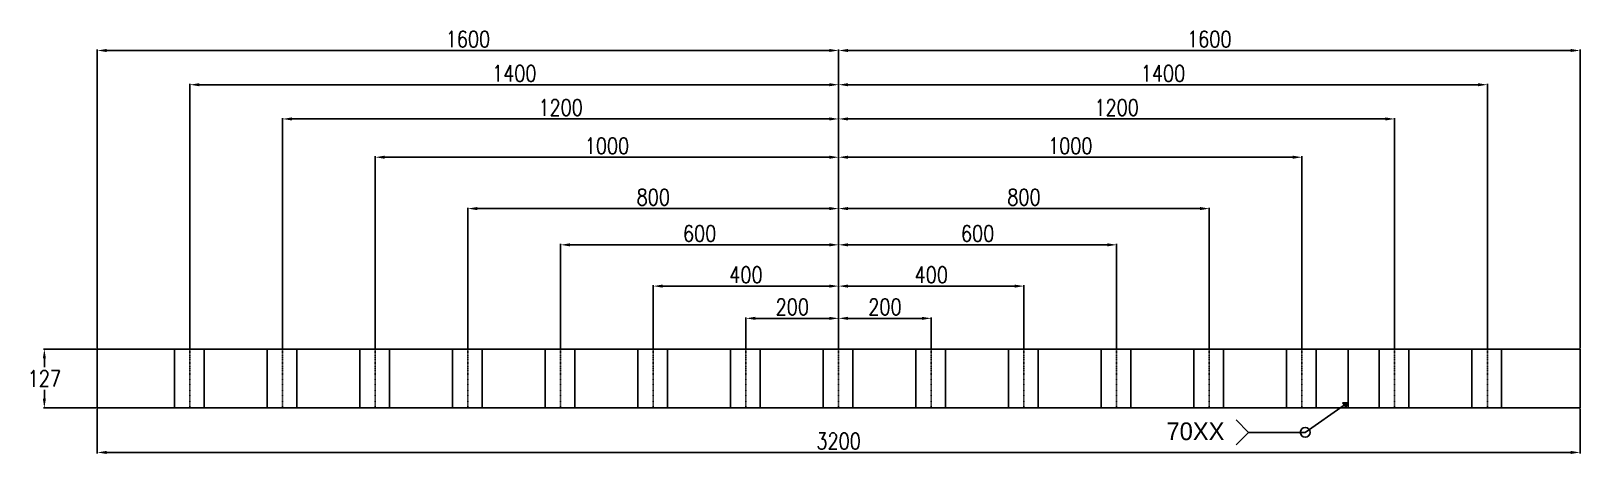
# Model space of a CAD drawing. Header units: millimetres. Extents: x 1541 to 289025, y -12015 to 47026.
# Drawn here: x 23018 to 26362, y 8766 to 9679 of the extents above; entities that cross this region are included whole.
import ezdxf

# ---------------------------------------------------------------- set-up
doc = ezdxf.new("R2010")
doc.units = ezdxf.units.MM
doc.header["$LTSCALE"] = 0.1
doc.linetypes.add('DASHDOT', pattern=[25.4, 12.7, -6.35, 0, -6.35])
doc.layers.get('0').update_dxf_attribs({"color": 255})
for name, color, linetype in [('COTAS', 8, 'Continuous'), ('EJE PERNOS', 1, 'DASHDOT'), ('PERNOS', 3, 'Continuous'), ('PLATINA', 5, 'Continuous'), ('TITULO', 3, 'Continuous')]:
    doc.layers.add(name, color=color, linetype=linetype)
doc.styles.add('CNI_COTAS', font='romans.shx', dxfattribs={"width": 0.8})
doc.styles.add('ROMANS', font='DINGRAFO.SHX')
doc.dimstyles.new('1.2', dxfattribs={"dimscale": 0, "dimtxt": 35, "dimasz": 20, "dimexe": 2, "dimexo": 2, "dimgap": 7, "dimtad": 1, "dimdec": 0, "dimzin": 4, "dimdsep": 46, "dimtxsty": 'CNI_COTAS', "dimcen": 0, "dimclrd": 256, "dimclrt": 3, "dimadec": 0, "dimazin": 0, "dimtfac": 1, "dimtdec": 0, "dimtmove": 2, "dimatfit": 0, "dimfxl": 0.05, "dimtolj": 1, "dimtzin": 0, "dimarcsym": 1})

# ---------------------------------------------------------------- blocks, each defined once
blk = doc.blocks.new('*D3253')
at = {"layer": 'COTAS', "color": 0, "lineweight": -2, "transparency": 16777216}
for p, q in [((23159.5, 8992.5), (23045.3, 8992.5)), ((23159.5, 8865.5), (23045.3, 8865.5))]:
    blk.add_line(p, q, dxfattribs=at)
at = {"layer": 'COTAS', "lineweight": -2, "transparency": 16777216}
for p, q in [((23047.3, 8972.5), (23047.3, 8953.5)), ((23047.3, 8885.5), (23047.3, 8904.5))]:
    blk.add_line(p, q, dxfattribs=at)
at = {"layer": 'COTAS', "transparency": 16777216}
for points in [[(23044, 8972.5), (23050.6, 8972.5), (23047.3, 8992.5)], [(23044, 8885.5), (23050.6, 8885.5), (23047.3, 8865.5)]]:
    blk.add_solid(points, dxfattribs=at)
at = {"layer": 'Defpoints', "color": 0, "transparency": 16777216}
for p in [(23047.3, 8992.5), (23161.5, 8992.5), (23161.5, 8865.5)]:
    blk.add_point(p, dxfattribs=at)
at = {"layer": 'COTAS', "color": 3, "transparency": 16777216, "insert": (23047.3, 8929), "char_height": 35, "attachment_point": 5, "rotation": 0.2, "style": 'CNI_COTAS'}
blk.add_mtext('\\A1;127', dxfattribs=at)
blk = doc.blocks.new('*D3254')
at = {"layer": 'COTAS', "color": 0, "lineweight": -2, "transparency": 16777216}
for p, q in [((23161.5, 8863.5), (23161.5, 8767.6)), ((26361.5, 8863.5), (26361.5, 8767.6))]:
    blk.add_line(p, q, dxfattribs=at)
at = {"layer": 'COTAS', "lineweight": -2, "transparency": 16777216}
blk.add_line((23181.5, 8769.6), (26341.5, 8769.6), dxfattribs=at)
at = {"layer": 'COTAS', "transparency": 16777216}
for points in [[(23181.5, 8772.9), (23181.5, 8766.3), (23161.5, 8769.6)], [(26341.5, 8772.9), (26341.5, 8766.3), (26361.5, 8769.6)]]:
    blk.add_solid(points, dxfattribs=at)
at = {"layer": 'Defpoints', "color": 0, "transparency": 16777216}
for p in [(23161.5, 8865.5), (26361.5, 8865.5), (26361.5, 8769.6)]:
    blk.add_point(p, dxfattribs=at)
at = {"layer": 'COTAS', "color": 3, "transparency": 16777216, "insert": (24761.5, 8794.1), "char_height": 35, "attachment_point": 5, "style": 'CNI_COTAS'}
blk.add_mtext('\\A1;3200', dxfattribs=at)
blk = doc.blocks.new('*D3284')
at = {"layer": 'COTAS', "color": 0, "lineweight": -2, "transparency": 16777216}
for p, q in [((24761.5, 8994.5), (24761.5, 9060.8)), ((24961.5, 8994.5), (24961.5, 9060.8))]:
    blk.add_line(p, q, dxfattribs=at)
at = {"layer": 'COTAS', "lineweight": -2, "transparency": 16777216}
blk.add_line((24781.5, 9058.8), (24941.5, 9058.8), dxfattribs=at)
at = {"layer": 'COTAS', "transparency": 16777216}
for points in [[(24781.5, 9062.1), (24781.5, 9055.5), (24761.5, 9058.8)], [(24941.5, 9062.1), (24941.5, 9055.5), (24961.5, 9058.8)]]:
    blk.add_solid(points, dxfattribs=at)
at = {"layer": 'Defpoints', "color": 0, "transparency": 16777216}
for p in [(24961.5, 9058.8), (24761.5, 8992.5), (24961.5, 8992.5)]:
    blk.add_point(p, dxfattribs=at)
at = {"layer": 'COTAS', "color": 3, "transparency": 16777216, "insert": (24861.5, 9083.3), "char_height": 35, "attachment_point": 5, "style": 'CNI_COTAS'}
blk.add_mtext('\\A1;200', dxfattribs=at)
blk = doc.blocks.new('*D3285')
at = {"layer": 'COTAS', "color": 0, "lineweight": -2, "transparency": 16777216}
for p, q in [((24761.5, 8994.5), (24761.5, 9130.3)), ((25161.5, 8994.5), (25161.5, 9130.3))]:
    blk.add_line(p, q, dxfattribs=at)
at = {"layer": 'COTAS', "lineweight": -2, "transparency": 16777216}
blk.add_line((25141.5, 9128.3), (24781.5, 9128.3), dxfattribs=at)
at = {"layer": 'COTAS', "transparency": 16777216}
for points in [[(24781.5, 9131.6), (24781.5, 9125), (24761.5, 9128.3)], [(25141.5, 9131.6), (25141.5, 9125), (25161.5, 9128.3)]]:
    blk.add_solid(points, dxfattribs=at)
at = {"layer": 'Defpoints', "color": 0, "transparency": 16777216}
for p in [(24761.5, 9128.3), (24761.5, 8992.5), (25161.5, 8992.5)]:
    blk.add_point(p, dxfattribs=at)
at = {"layer": 'COTAS', "color": 3, "transparency": 16777216, "insert": (24961.5, 9152.8), "char_height": 35, "attachment_point": 5, "style": 'CNI_COTAS'}
blk.add_mtext('\\A1;400', dxfattribs=at)
blk = doc.blocks.new('*D3286')
at = {"layer": 'COTAS', "color": 0, "lineweight": -2, "transparency": 16777216}
for p, q in [((24761.5, 8994.5), (24761.5, 9219.3)), ((25361.5, 8994.5), (25361.5, 9219.3))]:
    blk.add_line(p, q, dxfattribs=at)
at = {"layer": 'COTAS', "lineweight": -2, "transparency": 16777216}
blk.add_line((25341.5, 9217.3), (24781.5, 9217.3), dxfattribs=at)
at = {"layer": 'COTAS', "transparency": 16777216}
for points in [[(24781.5, 9220.7), (24781.5, 9214), (24761.5, 9217.3)], [(25341.5, 9220.7), (25341.5, 9214), (25361.5, 9217.3)]]:
    blk.add_solid(points, dxfattribs=at)
at = {"layer": 'Defpoints', "color": 0, "transparency": 16777216}
for p in [(24761.5, 9217.3), (24761.5, 8992.5), (25361.5, 8992.5)]:
    blk.add_point(p, dxfattribs=at)
at = {"layer": 'COTAS', "color": 3, "transparency": 16777216, "insert": (25061.5, 9241.8), "char_height": 35, "attachment_point": 5, "style": 'CNI_COTAS'}
blk.add_mtext('\\A1;600', dxfattribs=at)
blk = doc.blocks.new('*D3263')
at = {"layer": 'COTAS', "color": 0, "lineweight": -2, "transparency": 16777216}
for p, q in [((24761.5, 8994.5), (24761.5, 9297.5)), ((25561.5, 8994.5), (25561.5, 9297.5))]:
    blk.add_line(p, q, dxfattribs=at)
at = {"layer": 'COTAS', "lineweight": -2, "transparency": 16777216}
blk.add_line((25541.5, 9295.5), (24781.5, 9295.5), dxfattribs=at)
at = {"layer": 'COTAS', "transparency": 16777216}
for points in [[(24781.5, 9298.9), (24781.5, 9292.2), (24761.5, 9295.5)], [(25541.5, 9298.9), (25541.5, 9292.2), (25561.5, 9295.5)]]:
    blk.add_solid(points, dxfattribs=at)
at = {"layer": 'Defpoints', "color": 0, "transparency": 16777216}
for p in [(24761.5, 9295.5), (24761.5, 8992.5), (25561.5, 8992.5)]:
    blk.add_point(p, dxfattribs=at)
at = {"layer": 'COTAS', "color": 3, "transparency": 16777216, "insert": (25161.5, 9320), "char_height": 35, "attachment_point": 5, "style": 'CNI_COTAS'}
blk.add_mtext('\\A1;800', dxfattribs=at)
blk = doc.blocks.new('*D3264')
at = {"layer": 'COTAS', "color": 0, "lineweight": -2, "transparency": 16777216}
for p, q in [((24761.5, 8994.5), (24761.5, 9408.3)), ((25761.5, 8994.5), (25761.5, 9408.3))]:
    blk.add_line(p, q, dxfattribs=at)
at = {"layer": 'COTAS', "lineweight": -2, "transparency": 16777216}
blk.add_line((25741.5, 9406.3), (24781.5, 9406.3), dxfattribs=at)
at = {"layer": 'COTAS', "transparency": 16777216}
for points in [[(24781.5, 9409.6), (24781.5, 9403), (24761.5, 9406.3)], [(25741.5, 9409.6), (25741.5, 9403), (25761.5, 9406.3)]]:
    blk.add_solid(points, dxfattribs=at)
at = {"layer": 'Defpoints', "color": 0, "transparency": 16777216}
for p in [(24761.5, 9406.3), (24761.5, 8992.5), (25761.5, 8992.5)]:
    blk.add_point(p, dxfattribs=at)
at = {"layer": 'COTAS', "color": 3, "transparency": 16777216, "insert": (25261.5, 9430.8), "char_height": 35, "attachment_point": 5, "style": 'CNI_COTAS'}
blk.add_mtext('\\A1;1000', dxfattribs=at)
blk = doc.blocks.new('*D3265')
at = {"layer": 'COTAS', "color": 0, "lineweight": -2, "transparency": 16777216}
for p, q in [((24761.5, 8994.5), (24761.5, 9490.8)), ((25961.5, 8994.5), (25961.5, 9490.8))]:
    blk.add_line(p, q, dxfattribs=at)
at = {"layer": 'COTAS', "lineweight": -2, "transparency": 16777216}
blk.add_line((25941.5, 9488.8), (24781.5, 9488.8), dxfattribs=at)
at = {"layer": 'COTAS', "transparency": 16777216}
for points in [[(24781.5, 9492.2), (24781.5, 9485.5), (24761.5, 9488.8)], [(25941.5, 9492.2), (25941.5, 9485.5), (25961.5, 9488.8)]]:
    blk.add_solid(points, dxfattribs=at)
at = {"layer": 'Defpoints', "color": 0, "transparency": 16777216}
for p in [(24761.5, 9488.8), (24761.5, 8992.5), (25961.5, 8992.5)]:
    blk.add_point(p, dxfattribs=at)
at = {"layer": 'COTAS', "color": 3, "transparency": 16777216, "insert": (25361.5, 9513.3), "char_height": 35, "attachment_point": 5, "style": 'CNI_COTAS'}
blk.add_mtext('\\A1;1200', dxfattribs=at)
blk = doc.blocks.new('*D3266')
at = {"layer": 'COTAS', "color": 0, "lineweight": -2, "transparency": 16777216}
for p, q in [((24761.5, 8994.5), (24761.5, 9564.7)), ((26161.5, 8994.5), (26161.5, 9564.7))]:
    blk.add_line(p, q, dxfattribs=at)
at = {"layer": 'COTAS', "lineweight": -2, "transparency": 16777216}
blk.add_line((26141.5, 9562.7), (24781.5, 9562.7), dxfattribs=at)
at = {"layer": 'COTAS', "transparency": 16777216}
for points in [[(24781.5, 9566), (24781.5, 9559.3), (24761.5, 9562.7)], [(26141.5, 9566), (26141.5, 9559.3), (26161.5, 9562.7)]]:
    blk.add_solid(points, dxfattribs=at)
at = {"layer": 'Defpoints', "color": 0, "transparency": 16777216}
for p in [(24761.5, 9562.7), (24761.5, 8992.5), (26161.5, 8992.5)]:
    blk.add_point(p, dxfattribs=at)
at = {"layer": 'COTAS', "color": 3, "transparency": 16777216, "insert": (25461.5, 9587.2), "char_height": 35, "attachment_point": 5, "style": 'CNI_COTAS'}
blk.add_mtext('\\A1;1400', dxfattribs=at)
blk = doc.blocks.new('*D3267')
at = {"layer": 'COTAS', "color": 0, "lineweight": -2, "transparency": 16777216}
for p, q in [((24761.5, 8994.5), (24761.5, 9638.5)), ((26361.5, 8994.5), (26361.5, 9638.5))]:
    blk.add_line(p, q, dxfattribs=at)
at = {"layer": 'COTAS', "lineweight": -2, "transparency": 16777216}
blk.add_line((26341.5, 9636.5), (24781.5, 9636.5), dxfattribs=at)
at = {"layer": 'COTAS', "transparency": 16777216}
for points in [[(24781.5, 9639.8), (24781.5, 9633.2), (24761.5, 9636.5)], [(26341.5, 9639.8), (26341.5, 9633.2), (26361.5, 9636.5)]]:
    blk.add_solid(points, dxfattribs=at)
at = {"layer": 'Defpoints', "color": 0, "transparency": 16777216}
for p in [(24761.5, 9636.5), (24761.5, 8992.5), (26361.5, 8992.5)]:
    blk.add_point(p, dxfattribs=at)
at = {"layer": 'COTAS', "color": 3, "transparency": 16777216, "insert": (25561.5, 9661), "char_height": 35, "attachment_point": 5, "style": 'CNI_COTAS'}
blk.add_mtext('\\A1;1600', dxfattribs=at)
blk = doc.blocks.new('*D2775')
at = {"layer": 'COTAS', "color": 0, "lineweight": -2, "transparency": 16777216}
for p, q in [((24561.5, 8994.5), (24561.5, 9060.8)), ((24761.5, 8994.5), (24761.5, 9060.8))]:
    blk.add_line(p, q, dxfattribs=at)
at = {"layer": 'COTAS', "lineweight": -2, "transparency": 16777216}
blk.add_line((24741.5, 9058.8), (24581.5, 9058.8), dxfattribs=at)
at = {"layer": 'COTAS', "transparency": 16777216}
for points in [[(24581.5, 9062.1), (24581.5, 9055.5), (24561.5, 9058.8)], [(24741.5, 9062.1), (24741.5, 9055.5), (24761.5, 9058.8)]]:
    blk.add_solid(points, dxfattribs=at)
at = {"layer": 'Defpoints', "color": 0, "transparency": 16777216}
for p in [(24561.5, 9058.8), (24561.5, 8992.5), (24761.5, 8992.5)]:
    blk.add_point(p, dxfattribs=at)
at = {"layer": 'COTAS', "color": 3, "transparency": 16777216, "insert": (24661.5, 9083.3), "char_height": 35, "attachment_point": 5, "style": 'CNI_COTAS'}
blk.add_mtext('\\A1;200', dxfattribs=at)
blk = doc.blocks.new('*D2776')
at = {"layer": 'COTAS', "color": 0, "lineweight": -2, "transparency": 16777216}
for p, q in [((24361.5, 8994.5), (24361.5, 9130.3)), ((24761.5, 8994.5), (24761.5, 9130.3))]:
    blk.add_line(p, q, dxfattribs=at)
at = {"layer": 'COTAS', "lineweight": -2, "transparency": 16777216}
blk.add_line((24381.5, 9128.3), (24741.5, 9128.3), dxfattribs=at)
at = {"layer": 'COTAS', "transparency": 16777216}
for points in [[(24381.5, 9131.6), (24381.5, 9125), (24361.5, 9128.3)], [(24741.5, 9131.6), (24741.5, 9125), (24761.5, 9128.3)]]:
    blk.add_solid(points, dxfattribs=at)
at = {"layer": 'Defpoints', "color": 0, "transparency": 16777216}
for p in [(24761.5, 9128.3), (24361.5, 8992.5), (24761.5, 8992.5)]:
    blk.add_point(p, dxfattribs=at)
at = {"layer": 'COTAS', "color": 3, "transparency": 16777216, "insert": (24561.5, 9152.8), "char_height": 35, "attachment_point": 5, "style": 'CNI_COTAS'}
blk.add_mtext('\\A1;400', dxfattribs=at)
blk = doc.blocks.new('*D2777')
at = {"layer": 'COTAS', "color": 0, "lineweight": -2, "transparency": 16777216}
for p, q in [((24161.5, 8994.5), (24161.5, 9219.3)), ((24761.5, 8994.5), (24761.5, 9219.3))]:
    blk.add_line(p, q, dxfattribs=at)
at = {"layer": 'COTAS', "lineweight": -2, "transparency": 16777216}
blk.add_line((24181.5, 9217.3), (24741.5, 9217.3), dxfattribs=at)
at = {"layer": 'COTAS', "transparency": 16777216}
for points in [[(24181.5, 9220.7), (24181.5, 9214), (24161.5, 9217.3)], [(24741.5, 9220.7), (24741.5, 9214), (24761.5, 9217.3)]]:
    blk.add_solid(points, dxfattribs=at)
at = {"layer": 'Defpoints', "color": 0, "transparency": 16777216}
for p in [(24761.5, 9217.3), (24161.5, 8992.5), (24761.5, 8992.5)]:
    blk.add_point(p, dxfattribs=at)
at = {"layer": 'COTAS', "color": 3, "transparency": 16777216, "insert": (24461.5, 9241.8), "char_height": 35, "attachment_point": 5, "style": 'CNI_COTAS'}
blk.add_mtext('\\A1;600', dxfattribs=at)
blk = doc.blocks.new('*D2778')
at = {"layer": 'COTAS', "color": 0, "lineweight": -2, "transparency": 16777216}
for p, q in [((23961.5, 8994.5), (23961.5, 9297.5)), ((24761.5, 8994.5), (24761.5, 9297.5))]:
    blk.add_line(p, q, dxfattribs=at)
at = {"layer": 'COTAS', "lineweight": -2, "transparency": 16777216}
blk.add_line((23981.5, 9295.5), (24741.5, 9295.5), dxfattribs=at)
at = {"layer": 'COTAS', "transparency": 16777216}
for points in [[(23981.5, 9298.9), (23981.5, 9292.2), (23961.5, 9295.5)], [(24741.5, 9298.9), (24741.5, 9292.2), (24761.5, 9295.5)]]:
    blk.add_solid(points, dxfattribs=at)
at = {"layer": 'Defpoints', "color": 0, "transparency": 16777216}
for p in [(24761.5, 9295.5), (23961.5, 8992.5), (24761.5, 8992.5)]:
    blk.add_point(p, dxfattribs=at)
at = {"layer": 'COTAS', "color": 3, "transparency": 16777216, "insert": (24361.5, 9320), "char_height": 35, "attachment_point": 5, "style": 'CNI_COTAS'}
blk.add_mtext('\\A1;800', dxfattribs=at)
blk = doc.blocks.new('*D2779')
at = {"layer": 'COTAS', "color": 0, "lineweight": -2, "transparency": 16777216}
for p, q in [((23761.5, 8994.5), (23761.5, 9408.3)), ((24761.5, 8994.5), (24761.5, 9408.3))]:
    blk.add_line(p, q, dxfattribs=at)
at = {"layer": 'COTAS', "lineweight": -2, "transparency": 16777216}
blk.add_line((23781.5, 9406.3), (24741.5, 9406.3), dxfattribs=at)
at = {"layer": 'COTAS', "transparency": 16777216}
for points in [[(23781.5, 9409.6), (23781.5, 9403), (23761.5, 9406.3)], [(24741.5, 9409.6), (24741.5, 9403), (24761.5, 9406.3)]]:
    blk.add_solid(points, dxfattribs=at)
at = {"layer": 'Defpoints', "color": 0, "transparency": 16777216}
for p in [(24761.5, 9406.3), (23761.5, 8992.5), (24761.5, 8992.5)]:
    blk.add_point(p, dxfattribs=at)
at = {"layer": 'COTAS', "color": 3, "transparency": 16777216, "insert": (24261.5, 9430.8), "char_height": 35, "attachment_point": 5, "style": 'CNI_COTAS'}
blk.add_mtext('\\A1;1000', dxfattribs=at)
blk = doc.blocks.new('*D2780')
at = {"layer": 'COTAS', "color": 0, "lineweight": -2, "transparency": 16777216}
for p, q in [((23561.5, 8994.5), (23561.5, 9490.8)), ((24761.5, 8994.5), (24761.5, 9490.8))]:
    blk.add_line(p, q, dxfattribs=at)
at = {"layer": 'COTAS', "lineweight": -2, "transparency": 16777216}
blk.add_line((23581.5, 9488.8), (24741.5, 9488.8), dxfattribs=at)
at = {"layer": 'COTAS', "transparency": 16777216}
for points in [[(23581.5, 9492.2), (23581.5, 9485.5), (23561.5, 9488.8)], [(24741.5, 9492.2), (24741.5, 9485.5), (24761.5, 9488.8)]]:
    blk.add_solid(points, dxfattribs=at)
at = {"layer": 'Defpoints', "color": 0, "transparency": 16777216}
for p in [(24761.5, 9488.8), (23561.5, 8992.5), (24761.5, 8992.5)]:
    blk.add_point(p, dxfattribs=at)
at = {"layer": 'COTAS', "color": 3, "transparency": 16777216, "insert": (24161.5, 9513.3), "char_height": 35, "attachment_point": 5, "style": 'CNI_COTAS'}
blk.add_mtext('\\A1;1200', dxfattribs=at)
blk = doc.blocks.new('*D2781')
at = {"layer": 'COTAS', "color": 0, "lineweight": -2, "transparency": 16777216}
for p, q in [((23361.5, 8994.5), (23361.5, 9564.7)), ((24761.5, 8994.5), (24761.5, 9564.7))]:
    blk.add_line(p, q, dxfattribs=at)
at = {"layer": 'COTAS', "lineweight": -2, "transparency": 16777216}
blk.add_line((23381.5, 9562.7), (24741.5, 9562.7), dxfattribs=at)
at = {"layer": 'COTAS', "transparency": 16777216}
for points in [[(23381.5, 9566), (23381.5, 9559.3), (23361.5, 9562.7)], [(24741.5, 9566), (24741.5, 9559.3), (24761.5, 9562.7)]]:
    blk.add_solid(points, dxfattribs=at)
at = {"layer": 'Defpoints', "color": 0, "transparency": 16777216}
for p in [(24761.5, 9562.7), (23361.5, 8992.5), (24761.5, 8992.5)]:
    blk.add_point(p, dxfattribs=at)
at = {"layer": 'COTAS', "color": 3, "transparency": 16777216, "insert": (24061.5, 9587.2), "char_height": 35, "attachment_point": 5, "style": 'CNI_COTAS'}
blk.add_mtext('\\A1;1400', dxfattribs=at)
blk = doc.blocks.new('*D2782')
at = {"layer": 'COTAS', "color": 0, "lineweight": -2, "transparency": 16777216}
for p, q in [((23161.5, 8994.5), (23161.5, 9638.5)), ((24761.5, 8994.5), (24761.5, 9638.5))]:
    blk.add_line(p, q, dxfattribs=at)
at = {"layer": 'COTAS', "lineweight": -2, "transparency": 16777216}
blk.add_line((23181.5, 9636.5), (24741.5, 9636.5), dxfattribs=at)
at = {"layer": 'COTAS', "transparency": 16777216}
for points in [[(23181.5, 9639.8), (23181.5, 9633.2), (23161.5, 9636.5)], [(24741.5, 9639.8), (24741.5, 9633.2), (24761.5, 9636.5)]]:
    blk.add_solid(points, dxfattribs=at)
at = {"layer": 'Defpoints', "color": 0, "transparency": 16777216}
for p in [(24761.5, 9636.5), (23161.5, 8992.5), (24761.5, 8992.5)]:
    blk.add_point(p, dxfattribs=at)
at = {"layer": 'COTAS', "color": 3, "transparency": 16777216, "insert": (23961.5, 9661), "char_height": 35, "attachment_point": 5, "style": 'CNI_COTAS'}
blk.add_mtext('\\A1;1600', dxfattribs=at)
blk = doc.blocks.new('SOLDADURA ALREDEDOR')
h = blk.add_hatch(color=256)
h.dxf.hatch_style = 1
h.paths.add_polyline_path([(4780.9, 3679), (4777.2, 3684.2), (4783.6, 3684.8)])
for p, q in [((4779.1, 3681.6), (4732.7, 3649.2)), ((4732.7, 3649.2), (4665.4, 3649.2))]:
    blk.add_line(p, q)
blk.add_lwpolyline([(4783.6, 3684.8), (4780.9, 3679), (4777.2, 3684.2)], close=True)
blk.add_lwpolyline([(4650.7, 3634.4), (4665.4, 3649.2), (4650.7, 3664)])
blk.add_circle((4732.7, 3649.2), 5.81)
at = {"layer": 'TITULO', "style": 'ROMANS'}
blk.add_text('70XX', height=21, dxfattribs=at).set_placement((4568.2, 3640))
blk = doc.blocks.new('A$Cabe98760')
at = {"layer": 'COTAS', "color": 6}
blk.add_line((25861.5, 8865.5), (25861.5, 8992.5), dxfattribs=at)
at = {"layer": 'EJE PERNOS'}
for p, q in [((23361.5, 8865.5), (23361.5, 8992.5)), ((23561.5, 8865.5), (23561.5, 8992.5)), ((23761.5, 8865.5), (23761.5, 8992.5)), ((23961.5, 8865.5), (23961.5, 8992.5)), ((24161.5, 8865.5), (24161.5, 8992.5)), ((24361.5, 8865.5), (24361.5, 8992.5)), ((24561.5, 8865.5), (24561.5, 8992.5)), ((24961.5, 8865.5), (24961.5, 8992.5)), ((25161.5, 8865.5), (25161.5, 8992.5)), ((25361.5, 8865.5), (25361.5, 8992.5)), ((25561.5, 8865.5), (25561.5, 8992.5)), ((25761.5, 8865.5), (25761.5, 8992.5)), ((25961.5, 8865.5), (25961.5, 8992.5)), ((26161.5, 8865.5), (26161.5, 8992.5))]:
    blk.add_line(p, q, dxfattribs=at)
at = {"layer": 'EJE PERNOS', "color": 4}
blk.add_line((24761.5, 8865.5), (24761.5, 8992.5), dxfattribs=at)
at = {"layer": 'PERNOS', "ltscale": 3}
for p, q in [((23161.5, 8865.5), (23161.5, 8992.5)), ((23328.1, 8865.5), (23328.1, 8992.5)), ((23392.1, 8865.5), (23392.1, 8992.5)), ((23528.1, 8865.5), (23528.1, 8992.5)), ((23592.1, 8865.5), (23592.1, 8992.5)), ((23728.1, 8865.5), (23728.1, 8992.5)), ((23792.1, 8865.5), (23792.1, 8992.5)), ((23928.1, 8865.5), (23928.1, 8992.5)), ((23992.1, 8865.5), (23992.1, 8992.5)), ((24128.1, 8865.5), (24128.1, 8992.5)), ((24192.1, 8865.5), (24192.1, 8992.5)), ((24328.1, 8865.5), (24328.1, 8992.5)), ((24392.1, 8865.5), (24392.1, 8992.5)), ((24528.1, 8865.5), (24528.1, 8992.5)), ((24592.1, 8865.5), (24592.1, 8992.5)), ((24728.1, 8865.5), (24728.1, 8992.5)), ((24792.1, 8865.5), (24792.1, 8992.5)), ((24928.1, 8865.5), (24928.1, 8992.5)), ((24992.1, 8865.5), (24992.1, 8992.5)), ((25128.1, 8865.5), (25128.1, 8992.5)), ((25192.1, 8865.5), (25192.1, 8992.5)), ((25328.1, 8865.5), (25328.1, 8992.5)), ((25392.1, 8865.5), (25392.1, 8992.5)), ((25528.1, 8865.5), (25528.1, 8992.5)), ((25592.1, 8865.5), (25592.1, 8992.5)), ((25728.1, 8865.5), (25728.1, 8992.5)), ((25792.1, 8865.5), (25792.1, 8992.5)), ((25928.1, 8865.5), (25928.1, 8992.5)), ((25992.1, 8865.5), (25992.1, 8992.5)), ((26128.1, 8865.5), (26128.1, 8992.5)), ((26192.1, 8865.5), (26192.1, 8992.5))]:
    blk.add_line(p, q, dxfattribs=at)
at = {"layer": 'PLATINA', "linetype": 'Continuous'}
blk.add_lwpolyline([(23161.5, 8865.5), (26361.5, 8865.5), (26361.5, 8992.5), (23161.5, 8992.5)], close=True, dxfattribs=at)
at = {"xscale": 1.819488411736714, "yscale": 1.819488411736714, "zscale": 1.819488411736714}
blk.add_blockref('SOLDADURA ALREDEDOR', (17157.3, 2173.2), dxfattribs=at)
at = {"layer": 'COTAS'}
for base, p1, p2, picture, middle in [((24761.5, 9636.5), (23161.5, 8992.5), (24761.5, 8992.5), '*D2782', (23961.5, 9661)), ((24761.5, 9562.7), (23361.5, 8992.5), (24761.5, 8992.5), '*D2781', (24061.5, 9587.2)), ((24761.5, 9488.8), (23561.5, 8992.5), (24761.5, 8992.5), '*D2780', (24161.5, 9513.3)), ((24761.5, 9406.3), (23761.5, 8992.5), (24761.5, 8992.5), '*D2779', (24261.5, 9430.8)), ((24761.5, 9295.5), (23961.5, 8992.5), (24761.5, 8992.5), '*D2778', (24361.5, 9320)), ((24761.5, 9217.3), (24161.5, 8992.5), (24761.5, 8992.5), '*D2777', (24461.5, 9241.8)), ((24761.5, 9128.3), (24361.5, 8992.5), (24761.5, 8992.5), '*D2776', (24561.5, 9152.8)), ((24561.5, 9058.8), (24761.5, 8992.5), (24561.5, 8992.5), '*D2775', (24661.5, 9083.3))]:
    dim = blk.add_linear_dim(base=base, p1=p1, p2=p2, angle=180, dimstyle='1.2', override={"dimscale": 1}, dxfattribs=at)
    dim.commit()
    dim.dimension.update_dxf_attribs({"geometry": picture, "text_midpoint": middle})
for base, p1, p2, picture, middle in [((24761.5, 9636.5), (26361.5, 8992.5), (24761.5, 8992.5), '*D3267', (25561.5, 9661)), ((24761.5, 9562.7), (26161.5, 8992.5), (24761.5, 8992.5), '*D3266', (25461.5, 9587.2)), ((24761.5, 9488.8), (25961.5, 8992.5), (24761.5, 8992.5), '*D3265', (25361.5, 9513.3)), ((24761.5, 9406.3), (25761.5, 8992.5), (24761.5, 8992.5), '*D3264', (25261.5, 9430.8)), ((24761.5, 9295.5), (25561.5, 8992.5), (24761.5, 8992.5), '*D3263', (25161.5, 9320)), ((24761.5, 9217.3), (25361.5, 8992.5), (24761.5, 8992.5), '*D3286', (25061.5, 9241.8)), ((24761.5, 9128.3), (25161.5, 8992.5), (24761.5, 8992.5), '*D3285', (24961.5, 9152.8)), ((24961.5, 9058.8), (24761.5, 8992.5), (24961.5, 8992.5), '*D3284', (24861.5, 9083.3)), ((26361.5, 8769.6), (23161.5, 8865.5), (26361.5, 8865.5), '*D3254', (24761.5, 8794.1))]:
    dim = blk.add_linear_dim(base=base, p1=p1, p2=p2, dimstyle='1.2', override={"dimscale": 1}, dxfattribs=at)
    dim.commit()
    dim.dimension.update_dxf_attribs({"geometry": picture, "text_midpoint": middle})
dim = blk.add_linear_dim(base=(23047.3, 8992.5), p1=(23161.5, 8865.5), p2=(23161.5, 8992.5), angle=90, dimstyle='1.2', override={"dimscale": 1}, dxfattribs=at)
dim.commit()
dim.dimension.update_dxf_attribs({"geometry": '*D3253', "text_midpoint": (23047.3, 8929), "text_rotation": 0.2})

msp = doc.modelspace()

# ---------------------------------------------------------------- block references
at = {"layer": 'COTAS'}
msp.add_blockref('A$Cabe98760', (0, 0), dxfattribs=at)

doc.saveas('drawing.dxf')
